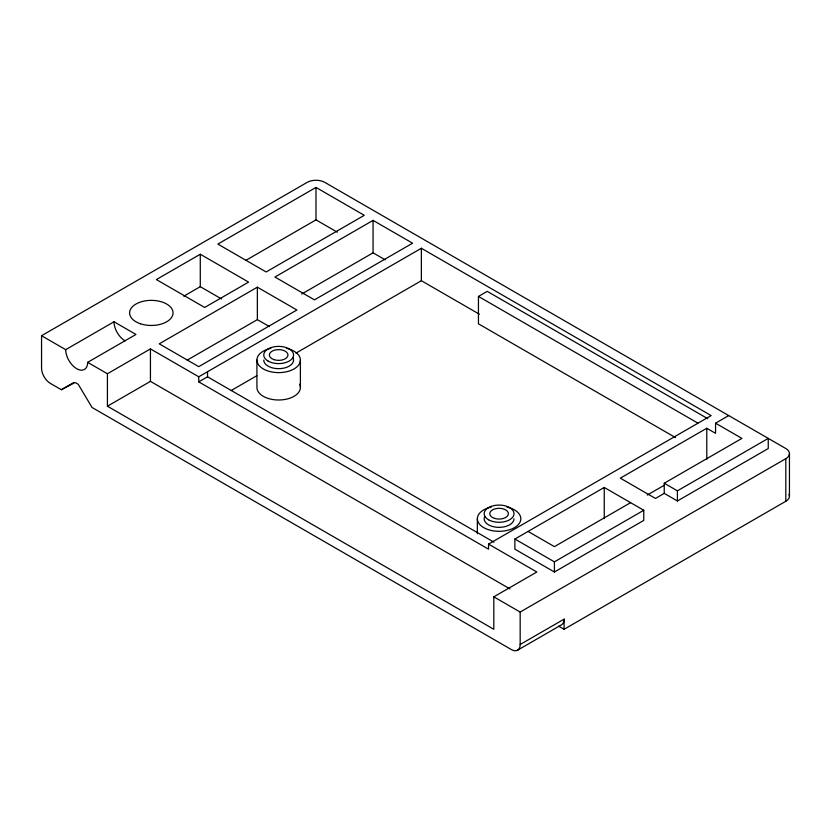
<?xml version="1.0" encoding="UTF-8"?>
<svg xmlns="http://www.w3.org/2000/svg" width="831" height="831" viewBox="0 0 831 831"><rect width="100%" height="100%" fill="white"/><g stroke="black" fill="none" stroke-linecap="round" stroke-linejoin="round"><path stroke-width="1.25" d="M564.072 629.285L564.072 619.147L520.164 644.503A12.423 7.167 60 0 1 511.377 649.572L92.044 407.47L78.218 384.275L75.143 382.499L61.307 389.729L50.327 383.382A12.423 7.167 60 0 1 41.55 368.175L41.55 335.724L307.2 182.353A12.423 7.167 0 0 1 324.765 182.353L785.814 448.532A12.423 7.167 0 0 1 785.814 458.681L785.814 501.27L564.072 629.285L558.577 626.117M200.281 254.224L156.373 279.569L204.675 307.46L248.583 282.114L200.281 254.224L200.281 286.674L221.628 298.994M315.988 187.422L217.847 244.085L266.149 271.966L364.279 215.312L315.988 187.422L315.988 219.872L245.727 260.435M65.701 349.664L114.003 321.784L135.952 334.457L87.65 362.347A15.529 8.964 60 0 1 76.681 368.684A15.529 8.964 60 0 1 65.701 349.664L41.55 335.724M183.817 296.179L200.281 286.674M61.307 389.729L73.388 382.748M87.65 362.347L107.417 373.753L150.442 348.906L198.744 376.796L421.369 248.261L711.17 415.583L488.545 544.108L488.545 549.177L198.744 381.865L198.744 376.796M257.361 287.183L159.23 343.837L198.744 366.658L296.885 309.994L257.361 287.183L257.361 319.634L187.11 360.187M373.067 220.381L274.926 277.035L314.45 299.856L412.581 243.192L373.067 220.381L373.067 252.832L301.695 294.039M107.417 373.753L107.417 406.203L150.442 381.356L509.891 588.878M198.744 381.865L207.532 376.796L493.957 542.165M231.039 390.601L256.789 375.737M295.971 353.113L421.369 280.712L479.414 314.232M675.51 437.584L478.448 323.81L478.448 296.428L487.226 291.359L707.804 418.71M514.888 539.039L604.251 487.454L643.765 510.265L643.765 520.403L554.412 571.998L514.888 549.177L514.888 539.039L554.412 561.86L643.765 510.265M728.735 415.583L715.553 423.187L715.553 433.325L706.776 428.256L620.331 478.168L655.462 498.444L664.239 493.375L677.41 500.979L768.249 448.532L768.249 438.394L677.41 490.841L664.239 483.237L664.239 493.375M630.594 502.662L554.412 546.642L528.069 531.435M664.239 483.237L741.906 438.394L715.553 423.187M647.276 495.058L664.114 485.335M107.417 406.203L493.811 629.285L493.811 596.835L536.847 571.998L488.545 544.108M493.811 596.835L520.164 612.052L785.814 458.681M517.588 650.185L561.496 624.829A12.423 7.167 60 0 0 564.072 619.147M478.448 296.428L697.905 423.135M315.988 219.872L337.324 232.192M373.067 252.832L385.137 259.802M257.361 319.634L269.441 326.604M789.45 453.612L789.45 496.2M706.776 428.256L706.776 459.408M677.41 490.841L677.41 500.979M604.251 487.454L604.251 518.606M554.412 561.86L554.412 571.998M520.164 612.052L520.164 644.503M477.347 518.762L477.347 533.689M421.369 248.261L421.369 280.712M300.396 360.062L300.396 387.443M256.924 360.062L256.924 387.443A21.731 12.548 0 0 0 281.501 399.888A21.731 12.548 0 0 0 299.659 384.192M207.532 371.727L207.532 376.796M150.442 348.906L150.442 381.356M789.024 494.341A12.423 7.167 0 0 1 785.814 501.27M124.982 340.793A15.529 8.964 60 0 1 114.003 321.784M293.052 357.839A14.906 8.601 0 0 1 280.608 368.59A14.906 8.601 0 0 1 263.759 360.062M286.446 348.345A21.731 12.548 0 0 1 296.023 367.614A21.731 12.548 0 0 1 261.298 367.614A21.731 12.548 0 0 1 270.875 348.345M513.984 518.762A14.906 8.601 0 0 1 497.135 527.29A14.906 8.601 0 0 1 484.691 516.529M506.868 507.045A21.731 12.548 0 0 1 516.446 526.314A21.731 12.548 0 0 1 481.731 526.314A21.731 12.548 0 0 1 491.298 507.045M140.46 323.778A21.731 12.548 0 0 0 173.056 312.913A21.731 12.548 0 0 0 140.46 302.048A21.731 12.548 0 0 0 140.46 323.778M268.122 361.08A14.906 8.601 0 0 0 293.052 357.216A14.906 8.601 0 0 0 274.801 346.683A14.906 8.601 0 0 0 268.122 361.08M274.001 359.646A9.318 5.381 0 0 0 287.973 354.993A9.318 5.381 0 0 0 274.001 350.339A9.318 5.381 0 0 0 274.001 359.646M488.545 519.77A14.906 8.601 0 0 0 513.485 515.916A14.906 8.601 0 0 0 495.224 505.373A14.906 8.601 0 0 0 488.545 519.77M494.424 518.347A9.318 5.381 0 0 0 508.395 513.693A9.318 5.381 0 0 0 494.424 509.029A9.318 5.381 0 0 0 494.424 518.347"/></g></svg>
